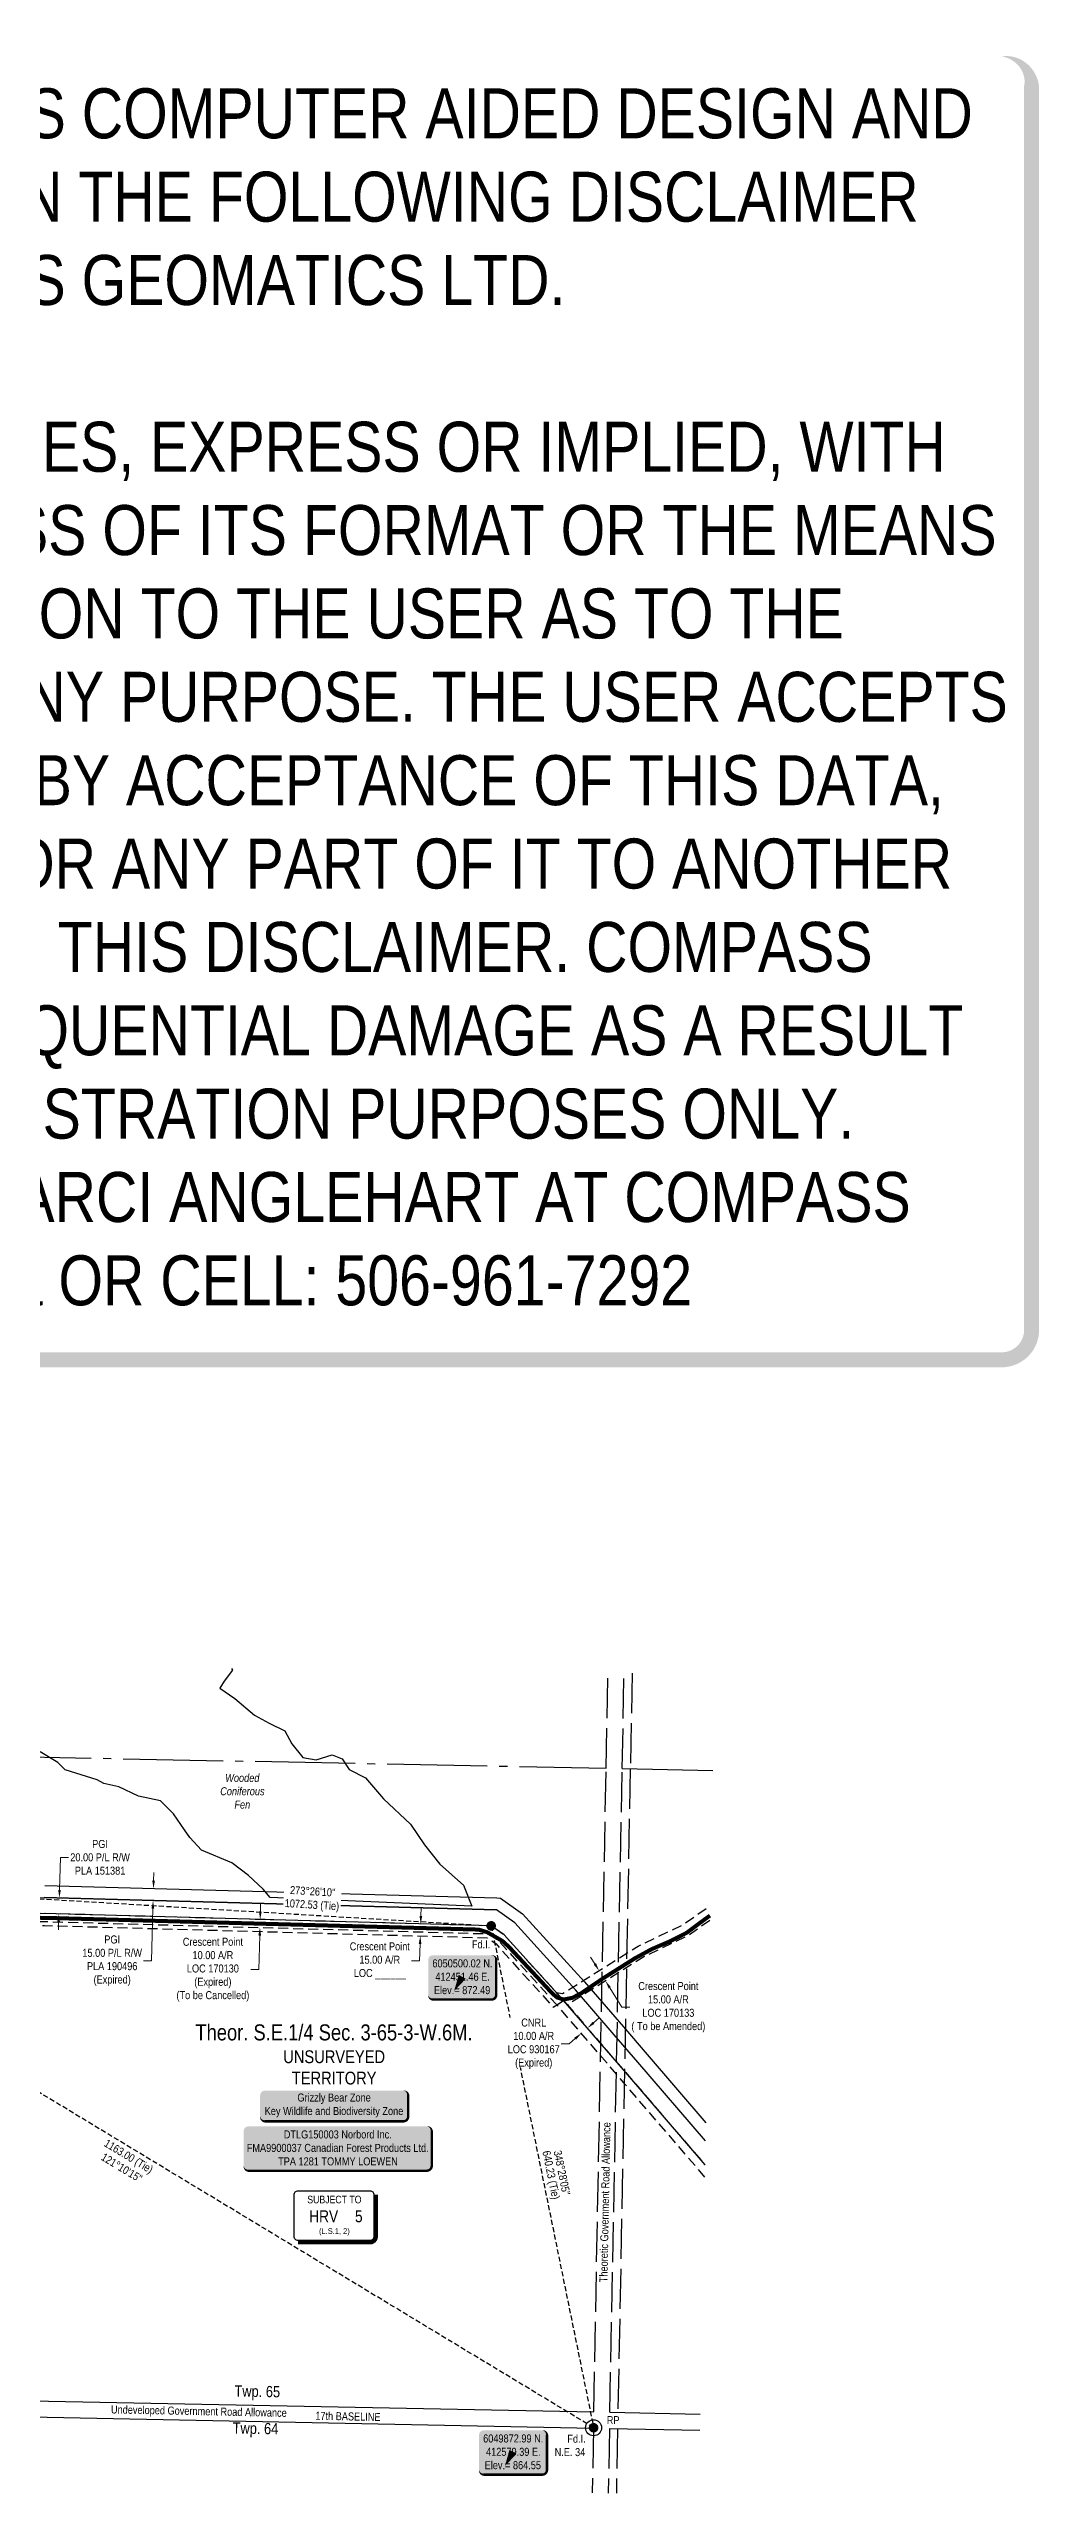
# Model space of a CAD drawing. Extents: x 407349 to 413136, y 6049626 to 6052845.
# Drawn here: x 411899 to 413136, y 6049791 to 6052845 of the extents above; entities that cross this region are included whole.
import ezdxf
from ezdxf.enums import TextEntityAlignment as Align

# ---------------------------------------------------------------- set-up
doc = ezdxf.new("R2010")
doc.units = 0
doc.header["$LTSCALE"] = 5
doc.header["$PDSIZE"] = 5
for name, pattern in [('foc-ACCESSROAD', [3.75, 2.5, -1.25]), ('foc-QUARTERLINE', [33, 25, -3, 2, -3]), ('foc-TIELINE', [1.875, 1.25, -0.625]), ('foc-UNSURVEYED', [12.5, 10, -2.5])]:
    doc.linetypes.add(name, pattern=pattern)
doc.layers.get('Defpoints').update_dxf_attribs({"color": 9})
for name, color, linetype in [('35', 37, 'Continuous'), ('AS-ROADS', 254, 'Continuous'), ('AS-SURFACE IMPACT', 7, 'Continuous'), ('AS-WILDLIFE-BLOCK', 131, 'Continuous'), ('C-AR', 13, 'foc-ACCESSROAD'), ('C-SYMBOL', 7, 'Continuous'), ('CG-NOTES', 7, 'Continuous'), ('CTW', 7, 'Continuous'), ('D-TXT', 6, 'Continuous'), ('DETAIL-T', 7, 'Continuous'), ('F-AR', 190, 'foc-ACCESSROAD'), ('F-RW', 190, 'Continuous'), ('L-BD', 7, 'Continuous'), ('L-MON', 1, 'Continuous'), ('L-QSEC', 8, 'foc-QUARTERLINE'), ('L-ROAD-T', 7, 'Continuous'), ('L-SEC', 7, 'Continuous'), ('L-TIE', 7, 'foc-TIELINE'), ('L-TIE-T', 7, 'Continuous'), ('L-UNS-T', 3, 'Continuous'), ('L-USEC', 7, 'foc-UNSURVEYED'), ('WETLAND', 143, 'Continuous'), ('WETLAND-T', 146, 'Continuous')]:
    doc.layers.add(name, color=color, linetype=linetype)
for name, color, linetype, lineweight in [('C-AR-T', 13, 'Continuous', 9), ('F-AR-T', 190, 'Continuous', 9), ('F-RW-T', 190, 'Continuous', 9)]:
    doc.layers.add(name, color=color, linetype=linetype, lineweight=lineweight)
doc.layers.add('DISCLAIMER', color=7, linetype='Continuous', plot=False)
doc.styles.add('175L', font='ARIALN.TTF', dxfattribs={"height": 20})
doc.styles.add('80', font='ARIALN.TTF', dxfattribs={"height": 10})
doc.styles.add('80CG', font='ARIALN.TTF', dxfattribs={"height": 10})
doc.styles.add('80L', font='ARIALN.TTF', dxfattribs={"height": 10})
doc.styles.add('HRV', font='ARIALN.TTF', dxfattribs={"height": 3})
doc.dimstyles.new('Compass 5 000', dxfattribs={"dimscale": 5, "dimtxt": 9, "dimasz": 2, "dimexe": 0.2, "dimexo": 0.0625, "dimgap": 0.5, "dimtad": 0, "dimtih": 1, "dimtoh": 1, "dimzin": 0, "dimdsep": 46, "dimtxsty": '80CG', "dimcen": 0.1, "dimse1": 1, "dimse2": 1, "dimclrd": 256, "dimclrt": 256, "dimaunit": 1, "dimadec": 4, "dimazin": 0, "dimtfac": 0.06, "dimtofl": 0, "dimtmove": 0, "dimatfit": 1, "dimfxl": 0.2, "dimtolj": 1, "dimtzin": 0, "dimlwd": -1, "dimarcsym": 0})

# ---------------------------------------------------------------- blocks, each defined once
blk = doc.blocks.new('fdia')
at = {"color": 255, "const_width": 1}
blk.add_lwpolyline([(-0.5, 0, 1), (0.5, 0, 1)], format="xyb", close=True, dxfattribs=at)
blk = doc.blocks.new('Fdiaa')
blk.add_blockref('fdia', (0, 0))
blk = doc.blocks.new('fdib')
at = {"color": 1, "const_width": 1.6}
blk.add_lwpolyline([(-0.4, 0, 1), (0.4, 0, 1)], format="xyb", close=True, dxfattribs=at)
at = {"color": 1}
blk.add_circle((0, 0), 0.8, dxfattribs=at)
blk = doc.blocks.new('Fdibb')
blk.add_blockref('fdib', (0, 0))
blk = doc.blocks.new('fdicc')
for name in ['Fdibb', 'Fdiaa']:
    blk.add_blockref(name, (0, 0))
blk = doc.blocks.new('FDI')
blk.add_blockref('fdicc', (0, 0))
blk = doc.blocks.new('*U59')
h = blk.add_hatch(color=255)
edge = h.paths.add_edge_path()
edge.add_line((-86.5, -20), (86.5, -20))
edge.add_arc((86.5, -14), 6, 270, 360)
edge.add_line((92.5, -14), (92.5, 12.5))
edge.add_arc((86.5, 12.5), 6, 0, 90)
edge.add_line((86.5, 18.5), (-86.5, 18.5))
edge.add_arc((-86.5, 12.5), 6, 90, 180)
edge.add_line((-92.5, 12.5), (-92.5, -14))
edge.add_arc((-86.5, -14), 6, 180, 270)
at = {"color": 131, "flags": 128}
blk.add_lwpolyline([(-86.5, -20, 3, 3, 0), (86.5, -20, 3, 3, 0.414214), (92.5, -14, 3, 3, 0), (92.5, 12.5, 3, 0, 0.414214), (86.5, 18.5, 0, 0, 0), (-86.5, 18.5, 0, 0, 0.414214), (-92.5, 12.5, 0, 0, 0), (-92.5, -14, 0, 3, 0.414214)], format="xyseb", close=True, dxfattribs=at)
at = {"color": 131, "style": '80'}
blk.add_attdef('ENTER_TEXT_001', (-36, -5), '', height=10, dxfattribs=at)
blk = doc.blocks.new('*U67')
h = blk.add_hatch(color=255)
edge = h.paths.add_edge_path()
edge.add_line((-111.5, -28.5), (111.5, -28.5))
edge.add_arc((111.5, -22.5), 6, 270, 360)
edge.add_line((117.5, -22.5), (117.5, 21))
edge.add_arc((111.5, 21), 6, 0, 90)
edge.add_line((111.5, 27), (-111.5, 27))
edge.add_arc((-111.5, 21), 6, 90, 180)
edge.add_line((-117.5, 21), (-117.5, -22.5))
edge.add_arc((-111.5, -22.5), 6, 180, 270)
at = {"color": 44, "flags": 128}
blk.add_lwpolyline([(-111.5, -28.5, 3, 3, 0), (111.5, -28.5, 3, 3, 0.414214), (117.5, -22.5, 3, 3, 0), (117.5, 21, 3, 0, 0.414214), (111.5, 27, 0, 0, 0), (-111.5, 27, 0, 0, 0.414214), (-117.5, 21, 0, 0, 0), (-117.5, -22.5, 0, 3, 0.414214)], format="xyseb", close=True, dxfattribs=at)
at = {"color": 44, "style": '80'}
blk.add_attdef('ENTER_TEXT_001', (-36, -5), '', height=10, dxfattribs=at)
blk = doc.blocks.new('HRV_Box')
blk.add_lwpolyline([(-44.3, 30.3), (45.4, 30.3, -0.414214), (50.4, 25.3), (50.4, -26.8, -0.414214), (45.4, -31.8), (-44.3, -31.8, -0.414214), (-49.3, -26.8), (-49.3, 25.3, -0.414214)], format="xyb", close=True)
at = {"const_width": 5, "flags": 128}
blk.add_lwpolyline([(-44.3, -34.3), (45.4, -34.3, 0.414214), (52.9, -26.8), (52.9, 25.3)], format="xyb", dxfattribs=at)
at = {"layer": 'CTW', "color": 5, "style": '80L'}
blk.add_text('SUBJECT TO', height=9.5, dxfattribs=at).set_placement((1, 11.8), align=Align.BOTTOM_CENTER)
at = {"layer": 'CTW', "color": 3, "style": 'HRV'}
blk.add_text('HRV', height=15, dxfattribs=at).set_placement((-12.4, -1.5), align=Align.MIDDLE_CENTER)
blk.add_attdef('0', text='', height=15, dxfattribs=at).set_placement((31.5, -1.5), align=Align.MIDDLE_CENTER)
at = {"layer": 'CTW', "color": 7, "style": '80L'}
blk.add_attdef('(N.W.1/4 00)', text='', height=7.12, dxfattribs=at).set_placement((1, -25.7), align=Align.BOTTOM_CENTER)
blk = doc.blocks.new('*D68')
at = {"layer": 'C-AR-T', "transparency": 16777216}
for p, q in [((412163.1, 6050518), (412163.4, 6050528)), ((412162.3, 6050488), (412161.1, 6050445.3)), ((412161.1, 6050445.3), (412151.1, 6050445.3))]:
    blk.add_line(p, q, dxfattribs=at)
for points in [[(412161.4, 6050518), (412164.8, 6050517.9), (412162.8, 6050508)], [(412160.6, 6050488), (412164, 6050487.9), (412162.6, 6050498)]]:
    blk.add_solid(points, dxfattribs=at)
at = {"layer": 'Defpoints', "color": 0, "transparency": 16777216}
for p in [(412143, 6050508.5), (412142.8, 6050498.5), (412162.6, 6050498)]:
    blk.add_point(p, dxfattribs=at)
at = {"layer": 'C-AR-T', "transparency": 16777216, "insert": (412103.8, 6050445.3), "char_height": 10, "attachment_point": 5, "style": '80CG'}
blk.add_mtext('\\A1;Crescent Point\\P10.00 A/R\\PLOC 170130\\P(Expired)\\P(To be Cancelled)', dxfattribs=at)
blk = doc.blocks.new('*D69')
at = {"layer": 'C-AR-T', "transparency": 16777216}
for p, q in [((412363.6, 6050512.4), (412363.9, 6050522.4)), ((412362.7, 6050477.5), (412362.1, 6050456.3)), ((412362.1, 6050456.3), (412352.1, 6050456.3))]:
    blk.add_line(p, q, dxfattribs=at)
for points in [[(412362, 6050512.5), (412365.3, 6050512.4), (412363.3, 6050502.4)], [(412361, 6050477.5), (412364.3, 6050477.4), (412362.9, 6050487.5)]]:
    blk.add_solid(points, dxfattribs=at)
at = {"layer": 'Defpoints', "color": 0, "transparency": 16777216}
for p in [(412307.4, 6050489), (412307.8, 6050504), (412362.9, 6050487.5)]:
    blk.add_point(p, dxfattribs=at)
at = {"layer": 'C-AR-T', "transparency": 16777216, "insert": (412312.3, 6050456.3), "char_height": 10, "attachment_point": 5, "style": '80CG'}
blk.add_mtext('\\A1;Crescent Point\\P15.00 A/R\\PLOC ______', dxfattribs=at)
blk = doc.blocks.new('*D70')
at = {"layer": 'Defpoints', "color": 0, "transparency": 16777216}
for p in [(412557, 6050374), (412564.1, 6050365.8), (412564.7, 6050380.5)]:
    blk.add_point(p, dxfattribs=at)
at = {"layer": 'F-AR-T', "transparency": 16777216}
for p, q in [((412579.3, 6050378.9), (412586.9, 6050385.4)), ((412556.5, 6050359.3), (412548.9, 6050352.7)), ((412548.9, 6050352.7), (412538.9, 6050352.7))]:
    blk.add_line(p, q, dxfattribs=at)
for points in [[(412555.4, 6050360.5), (412557.6, 6050358), (412564.1, 6050365.8)], [(412578.2, 6050380.1), (412580.4, 6050377.6), (412571.7, 6050372.3)]]:
    blk.add_solid(points, dxfattribs=at)
at = {"layer": 'F-AR-T', "transparency": 16777216, "insert": (412504.6, 6050352.7), "char_height": 10, "attachment_point": 5, "style": '80CG', "bg_fill": 3, "box_fill_scale": 1.1, "bg_fill_color": 256, "bg_fill_true_color": 13158600, "bg_fill_transparency": 0}
blk.add_mtext('\\A1;CNRL\\P10.00 A/R\\PLOC 930167\\P(Expired)', dxfattribs=at)
blk = doc.blocks.new('*D71')
at = {"layer": 'Defpoints', "color": 0, "transparency": 16777216}
for p in [(411912, 6050534.9), (411938.2, 6050514.2), (411938.7, 6050534.1)]:
    blk.add_point(p, dxfattribs=at)
at = {"layer": 'F-RW-T', "transparency": 16777216}
for p, q in [((411912.2, 6050544.9), (411913.4, 6050585.6)), ((411913.4, 6050585.6), (411923.4, 6050585.6)), ((411911.1, 6050504.9), (411910.9, 6050494.9))]:
    blk.add_line(p, q, dxfattribs=at)
for points in [[(411910.6, 6050544.9), (411913.9, 6050544.8), (411912, 6050534.9)], [(411909.5, 6050504.9), (411912.8, 6050504.9), (411911.4, 6050514.9)]]:
    blk.add_solid(points, dxfattribs=at)
at = {"layer": 'F-RW-T', "transparency": 16777216, "insert": (411962.9, 6050585.6), "char_height": 10, "attachment_point": 5, "style": '80CG'}
blk.add_mtext('\\A1;PGI\\P20.00 P/L R/W\\PPLA 151381', dxfattribs=at)
blk = doc.blocks.new('*D72')
at = {"layer": 'Defpoints', "color": 0, "transparency": 16777216}
for p in [(412029.5, 6050546.6), (412080.9, 6050545.2), (412080.5, 6050530.2)]:
    blk.add_point(p, dxfattribs=at)
at = {"layer": 'F-RW-T', "transparency": 16777216}
for p, q in [((412029.8, 6050556.6), (412030.1, 6050566.6)), ((412028.8, 6050521.7), (412027, 6050456.5)), ((412027, 6050456.5), (412017, 6050456.5))]:
    blk.add_line(p, q, dxfattribs=at)
for points in [[(412028.1, 6050556.7), (412031.5, 6050556.6), (412029.5, 6050546.6)], [(412027.2, 6050521.7), (412030.5, 6050521.6), (412029.1, 6050531.7)]]:
    blk.add_solid(points, dxfattribs=at)
at = {"layer": 'F-RW-T', "transparency": 16777216, "insert": (411978, 6050456.5), "char_height": 10, "attachment_point": 5, "style": '80CG'}
blk.add_mtext('\\A1;PGI\\P15.00 P/L R/W\\PPLA 190496\\P(Expired)', dxfattribs=at)
blk = doc.blocks.new('*D73')
at = {"layer": 'C-AR-T', "transparency": 16777216}
for p, q in [((412580.9, 6050452.5), (412575.6, 6050461)), ((412599.5, 6050422.8), (412614.8, 6050398.3)), ((412614.8, 6050398.3), (412624.8, 6050398.3))]:
    blk.add_line(p, q, dxfattribs=at)
for points in [[(412582.4, 6050453.4), (412579.5, 6050451.6), (412586.2, 6050444)], [(412600.9, 6050423.7), (412598.1, 6050421.9), (412594.2, 6050431.3)]]:
    blk.add_solid(points, dxfattribs=at)
at = {"layer": 'Defpoints', "color": 0, "transparency": 16777216}
for p in [(412585.3, 6050443.4), (412586.2, 6050444), (412593.2, 6050430.7)]:
    blk.add_point(p, dxfattribs=at)
at = {"layer": 'C-AR-T', "transparency": 16777216, "insert": (412672.8, 6050398.3), "char_height": 10, "attachment_point": 5, "style": '80CG'}
blk.add_mtext('\\A1;Crescent Point\\P15.00 A/R\\PLOC 170133\\P( To be Amended)', dxfattribs=at)
blk = doc.blocks.new('*U80')
h = blk.add_hatch(color=254)
edge = h.paths.add_edge_path()
edge.add_line((-36.5, -28.5), (36.5, -28.5))
edge.add_arc((36.5, -22.5), 6, 270, 360)
edge.add_line((42.5, -22.5), (42.5, 21))
edge.add_arc((36.5, 21), 6, 0, 90)
edge.add_line((36.5, 27), (-36.5, 27))
edge.add_arc((-36.5, 21), 6, 90, 180)
edge.add_line((-42.5, 21), (-42.5, -22.5))
edge.add_arc((-36.5, -22.5), 6, 180, 270)
at = {"color": 1, "flags": 128}
blk.add_lwpolyline([(-36.5, -28.5, 3, 3, 0), (36.5, -28.5, 3, 3, 0.414214), (42.5, -22.5, 3, 3, 0), (42.5, 21, 3, 0, 0.414214), (36.5, 27, 0, 0, 0), (-36.5, 27, 0, 0, 0.414214), (-42.5, 21, 0, 0, 0), (-42.5, -22.5, 0, 3, 0.414214)], format="xyseb", close=True, dxfattribs=at)
blk.add_lwpolyline([(-10.2, -17.9, 0, 10, 0), (0, 0, 5, 5, 0)], format="xyseb", dxfattribs=at)
at = {"color": 1, "style": '80'}
blk.add_attdef('ENTER_TEXT_001', (-36, -5), '', height=10, dxfattribs=at)
blk = doc.blocks.new('*U81')
at = {"layer": '35', "color": 3}
blk.add_circle((0, 0), 10, dxfattribs=at)
at = {"layer": '35', "color": 3, "style": '80'}
blk.add_attdef('RP_001', (16.5, 4.5), '', height=10, dxfattribs=at)
blk = doc.blocks.new('Disclaimer_Legal')
at = {"layer": 'DISCLAIMER', "color": 254, "flags": 128}
blk.add_lwpolyline([(-3612.9, -1104.6, 37.5, 37.5, 0), (4096.1, -1104.6, 37.5, 37.5, 0.414214), (4171.1, -1029.6, 37.5, 37.5, 0), (4171.1, 2078.7, 37.5, 0, 0.414214), (4096.1, 2153.7, 0, 0, 0), (-3612.9, 2153.7, 0, 0, 0.414214), (-3687.9, 2078.7, 0, 0, 0), (-3687.9, -1029.6, 0, 37.5, 0.414214)], format="xyseb", close=True, dxfattribs=at)
at = {"layer": 'DISCLAIMER', "color": 254, "insert": (241.6, 533.9), "char_height": 125, "width": 7717.568, "attachment_point": 5, "style": '80'}
blk.add_mtext('NOTICE TO THE CORPORATION, PERSON &/OR PERSONS REGARDING THIS COMPUTER AIDED DESIGN AND DRAFTING (CADD) FILES. ACCEPTANCE OF THE CADD DATA IS BASED ON THE FOLLOWING DISCLAIMER WHICH COVERS ALL CADD DATA RECIEVED FROM COMPASS GEOMATICS LTD.\\P{\\fArial Narrow|b1|i0|c0|p34;DISCLAIMER}\\PCOMPASS GEOMATICS LTD. MAKES NO REPRESENTATION OR WARRANTIES, EXPRESS OR IMPLIED, WITH RESPECT TO THE REUSE OF THE DATA PROVIDED HEREWITH, REGARDLESS OF ITS FORMAT OR THE MEANS OF ITS TRANSMISSION. THERE IS NO GUARANTEE OR REPRESENTATION TO THE USER AS TO THE ACCURACY, CURRENCY, SUITABILITY OR RELIABILITY OF THIS DATA FOR ANY PURPOSE. THE USER ACCEPTS THE DATA "AS IS", AND ASSUMES ALL RISKS ASSOCIATED WITH ITS USE. BY ACCEPTANCE OF THIS DATA, THE USER AGREES NOT TO TRANSMIT THIS DATA OR PROVIDE ACCESS OR ANY PART OF IT TO ANOTHER PARTY UNLESS THE USER SHALL INCLUDE WITH THE DATA A COPY OF THIS DISCLAIMER. COMPASS GEOMATICS LTD. ASSUMES NO RESPONSIBILITY FOR ACTUAL OR CONSEQUENTIAL DAMAGE AS A RESULT OF ANY USER\'S RELIANCE ON THIS DATA. THIS CADD FILE IS FOR ILLUSTRATION PURPOSES ONLY.\\PIF YOU REQUIRE MORE ACCURATE INFORMATION, PLEASE CONTACT DARCI ANGLEHART AT COMPASS GEOMATICS LTD. VIA EMAIL: darci.anglehart@compassgeomatics.ca OR CELL: 506-961-7292', dxfattribs=at)

msp = doc.modelspace()

# ---------------------------------------------------------------- linework, layer by layer
at = {"layer": 'AS-ROADS', "const_width": 4.998, "flags": 128}
msp.add_lwpolyline([(412724.759, 6050512.858), (412710.467, 6050502.432), (412695.882, 6050491.442), (412673.771, 6050480.259), (412652.142, 6050471.012), (412630.66, 6050459.278), (412590.909, 6050434.216), (412565.512, 6050416.938), (412564.597, 6050416.097), (412552.889, 6050410.094), (412541.763, 6050407.968), (412533.909, 6050410.492), (412528.072, 6050415.32), (412473.745, 6050473.622), (412465.679, 6050480.994), (412446.608, 6050492.012), (412435.707, 6050495.365), (411894.552, 6050510.017), (411811.843, 6050510.429), (411794.18, 6050510.716), (411769.529, 6050507.724), (411725.928, 6050494.999), (411712.998, 6050489.865), (411687.534, 6050481.559)], dxfattribs=at)
at = {"layer": 'C-AR', "flags": 128}
msp.add_lwpolyline([(412724.641, 6050506.774), (412697.955, 6050488.195), (412642.316, 6050461.428), (412546.66, 6050401.516), (412543.668, 6050405), (412533.125, 6050416.595), (412540.724, 6050415.548), (412635.067, 6050474.579), (412635.067, 6050474.579), (412635.067, 6050474.579), (412635.067, 6050474.579), (412690.373, 6050501.186), (412721.957, 6050523.175), (412724.981, 6050524.315)], dxfattribs=at)
at = {"layer": 'F-AR', "flags": 128}
msp.add_lwpolyline([(412541.944, 6050406.895), (412541.944, 6050406.895), (412467.501, 6050488.77), (412451.468, 6050500.022), (411893.06, 6050515.421), (411830.917, 6050514.468), (411785.082, 6050516.47), (411707.892, 6050493.035), (411590.836, 6050455.651), (411409.067, 6050397.304), (411175.067, 6050322.236), (410996.186, 6050213.613, -0.00541445), (410995.814, 6050213.392), (410815.385, 6050109.108), (410701.028, 6050043.046), (410701.154, 6050043.022), (410723.675, 6050038.813), (410822.888, 6050096.127), (411003.317, 6050200.411, 0.00541445), (411003.968, 6050200.797), (411181.334, 6050308.501), (411413.649, 6050383.028), (411595.408, 6050441.372), (411711.486, 6050478.443), (411786.987, 6050501.379), (411830.705, 6050499.469), (411893.29, 6050500.43), (412446.547, 6050485.158), (412457.526, 6050477.453), (412529.001, 6050398.288), (412541.923, 6050406.919)], format="xyb", dxfattribs=at)
msp.add_lwpolyline([(412718.416, 6050186.26), (412619.316, 6050301.522), (412589.809, 6050335.84), (412533.585, 6050401.231), (412541.944, 6050406.895), (412543.557, 6050405.11), (412546.673, 6050401.485), (412590.1, 6050350.969), (412619.607, 6050316.644), (412718.71, 6050201.359)], dxfattribs=at)
at = {"layer": 'F-RW', "flags": 128}
for points in [[(410785.31, 6050209.07), (410826.15, 6050138.42), (410985.81, 6050230.7), (411166.71, 6050340.55), (411402.96, 6050416.34), (411584.74, 6050474.69), (411703.1, 6050512.49), (411711.07, 6050513.89), (411827.97, 6050534.4), (411831.57, 6050534.45), (411893.22, 6050535.4), (411893.539, 6050535.391), (412458.03, 6050519.84)], [(411893.539, 6050535.391), (412458.03, 6050519.84)]]:
    msp.add_lwpolyline(points, dxfattribs=at)
at = {"layer": 'L-QSEC'}
for p, q in [((411826.762, 6050712.16), (412595.079, 6050696.885)), ((412615.183, 6050696.499), (412728.281, 6050694.251))]:
    msp.add_line(p, q, dxfattribs=at)
at = {"layer": 'L-SEC'}
for p, q in [((411776.428, 6049908.684), (412579.61, 6049892.711)), ((411776.037, 6049888.58), (412579.224, 6049872.607)), ((412599.328, 6049872.206), (412712.274, 6049869.96)), ((412599.714, 6049892.311), (412712.664, 6049890.065))]:
    msp.add_line(p, q, dxfattribs=at)
at = {"layer": 'L-TIE'}
for p, q in [((411381.332, 6050564.273), (412451.46, 6050500.02)), ((412451.46, 6050500.02), (412579.4, 6049873.02))]:
    msp.add_line(p, q, dxfattribs=at)
at = {"layer": 'L-USEC'}
for p, q in [((412595.079, 6050696.885), (412597.369, 6050815.933)), ((412615.183, 6050696.498), (412617.476, 6050815.685)), ((412627.53, 6050815.561), (412625.235, 6050696.285)), ((412579.61, 6049892.711), (412595.079, 6050696.885)), ((412599.714, 6049892.311), (412615.183, 6050696.499)), ((412625.235, 6050696.285), (412609.766, 6049892.111)), ((412579.224, 6049872.607), (412577.669, 6049791.701)), ((412599.328, 6049872.206), (412597.775, 6049791.453)), ((412609.38, 6049872.007), (412607.829, 6049791.329))]:
    msp.add_line(p, q, dxfattribs=at)

# ---------------------------------------------------------------- block references
at = {"layer": '35', "color": 5, "xscale": 0.9995596, "yscale": 0.9995596, "zscale": 0.9995596}
msp.add_blockref('*U81', (412579.39, 6049872.99), dxfattribs=at).add_auto_attribs({'RP_001': 'RP'})
at = {"layer": 'AS-SURFACE IMPACT'}
ref = msp.add_blockref('*U67', (412259.751, 6050222.615), dxfattribs=dict(at, xscale=0.9995596, yscale=0.9995596, zscale=0.9995596))
ref.add_attrib('ENTER_TEXT_001', 'DTLG150003 Norbord Inc.', (412192.342, 6050234.45), dxfattribs={"layer": '0', "color": 44, "height": 9.9956, "style": '80'})
ref.add_attrib('ENTER_TEXT_002', 'FMA9900037 Canadian Forest Products Ltd.', (412146.135, 6050217.613), dxfattribs={"layer": '0', "color": 44, "height": 9.9956, "style": '80'})
ref.add_attrib('ENTER_TEXT_003', 'TPA 1281 TOMMY LOEWEN', (412185.316, 6050200.777), dxfattribs={"layer": '0', "color": 44, "height": 9.9956, "style": '80'})
at = {"layer": 'CG-NOTES', "xscale": 0.9995596, "yscale": 0.9995596, "zscale": 0.9995596}
msp.add_blockref('HRV_Box', (412254.599, 6050138.727), dxfattribs=at).add_auto_attribs({'(N.W.1/4 00)': '(L.S.1, 2)', '0': '5'})
at = {"layer": 'DETAIL-T', "color": 5}
ref = msp.add_blockref('*U80', (412478.709, 6049842.879), dxfattribs=dict(at, xscale=0.9995596, yscale=0.9995596, zscale=0.9995596))
ref.add_attrib('ENTER_TEXT_001', '6049872.99 N.', (412441.43, 6049854.647), dxfattribs={"layer": '0', "color": 1, "height": 9.9956, "style": '80'})
ref.add_attrib('ENTER_TEXT_002', '412579.39 E.', (412445.067, 6049837.946), dxfattribs={"layer": '0', "color": 1, "height": 9.9956, "style": '80'})
ref.add_attrib('ENTER_TEXT_003', 'Elev.= 864.55', (412443.315, 6049821.246), dxfattribs={"layer": '0', "color": 1, "height": 9.9956, "style": '80'})
at = {"layer": 'DISCLAIMER', "color": 5, "xscale": 0.4997798, "yscale": 0.4997798, "zscale": 0.4997798}
msp.add_blockref('Disclaimer_Legal', (411041.925, 6051759.238), dxfattribs=at)
at = {"layer": 'L-MON', "color": 2, "xscale": 4.999999999999972, "yscale": 4.999999999999972, "zscale": 4.999999999999972}
for p in [(412451.46, 6050500.02), (412579.39, 6049872.99)]:
    msp.add_blockref('FDI', p, dxfattribs=at)

# ---------------------------------------------------------------- texts
at = {"layer": 'D-TXT', "color": 3, "char_height": 14, "attachment_point": 1, "rotation": 358.876667, "style": '80L'}
for s, insert in [('Twp. 65', (412130.903, 6049926.046)), ('Twp. 64', (412128.643, 6049879.819))]:
    msp.add_mtext_dynamic_manual_height_columns(s, width=101.3954, gutter_width=47.5, heights=[0], dxfattribs=dict(at, insert=insert))
at = {"layer": 'L-BD', "style": '80L'}
for s, p in [('640.23 (Tie)', (412525.224, 6050188.518)), ("348°28'05''", (412539.914, 6050191.516))]:
    msp.add_text(s, height=9.9956, rotation=281.5329, dxfattribs=at).set_placement(p, align=Align.MIDDLE)
at = {"layer": 'L-MON', "char_height": 9.9956, "attachment_point": 1, "style": '80L'}
for s, width, insert in [('\\pi75.487;Fd.I.', 96.4603, (412351.916, 6050481.904)), ('\\pi80;Fd.I. \\P\\pi64.202;N.E. 34', 100.97312, (412466.605, 6049864.264))]:
    msp.add_mtext_dynamic_manual_height_columns(s, width=width, gutter_width=50, heights=[0], dxfattribs=dict(at, insert=insert))
at = {"layer": 'L-ROAD-T', "style": '80L'}
for s, height, rotation, p in [('Theoretic Government Road Allowance', 10, 88.898027, (412593.617, 6050154.775)), ('Undeveloped Government Road Allowance', 9.99564, 358.860642, (412086.293, 6049893.729)), ('17th BASELINE', 9.99564, 358.860642, (412272.514, 6049887.211))]:
    msp.add_text(s, height=height, rotation=rotation, dxfattribs=at).set_placement(p, align=Align.MIDDLE_CENTER)
at = {"layer": 'L-TIE-T', "insert": (411968.892, 6050236.003), "char_height": 10, "attachment_point": 1, "rotation": 328.830249, "style": '80L'}
msp.add_mtext_dynamic_manual_height_columns('\\pi3.7212;1163.00 (Tie)\\P\\pi9.4885;121°10\'15"', width=73.65649, gutter_width=50, heights=[0], dxfattribs=at)

# ---------------------------------------------------------------- dimensions: what is measured, and where the dimension line sits
at = {"layer": 'C-AR-T'}
dim = msp.add_linear_dim(base=(412362.932, 6050487.462), p1=(412307.821, 6050503.979), p2=(412307.408, 6050488.992), angle=268.421953, text='Crescent Point\\P15.00 A/R\\PLOC ______', dimstyle='Compass 5 000', dxfattribs=at)
dim.commit()
dim.dimension.update_dxf_attribs({"geometry": '*D69', "text_midpoint": (412312.312, 6050456.289), "dimtype": 161})
at = {"layer": 'C-AR-T', "color": 6}
dim = msp.add_linear_dim(base=(412586.249, 6050444.033), p1=(412593.249, 6050430.696), p2=(412585.283, 6050443.428), angle=122.034098, text='Crescent Point\\P15.00 A/R\\PLOC 170133\\P( To be Amended)', dimstyle='Compass 5 000', dxfattribs=at)
dim.commit()
dim.dimension.update_dxf_attribs({"geometry": '*D73', "text_midpoint": (412672.816, 6050398.335), "dimtype": 161})
at = {"layer": 'F-RW-T'}
for base, p1, p2, text, picture, middle in [((411911.957, 6050534.884), (411938.194, 6050514.162), (411938.745, 6050534.146), 'PGI\\P20.00 P/L R/W\\PPLA 151381', '*D71', (411962.894, 6050585.636)), ((412029.532, 6050546.644), (412080.474, 6050530.241), (412080.887, 6050545.229), 'PGI\\P15.00 P/L R/W\\PPLA 190496\\P(Expired)', '*D72', (411977.963, 6050456.522))]:
    dim = msp.add_linear_dim(base=base, p1=p1, p2=p2, angle=88.421953, text=text, dimstyle='Compass 5 000', dxfattribs=at)
    dim.commit()
    dim.dimension.update_dxf_attribs({"geometry": picture, "text_midpoint": middle, "dimtype": 161})

# ---------------------------------------------------------------- next in the draw order: texts
at = {"layer": 'L-UNS-T', "color": 3, "insert": (412255.294, 6050323.07), "char_height": 15.99295, "attachment_point": 5, "style": '80L', "bg_fill": 3, "box_fill_scale": 1.1, "bg_fill_color": 256, "bg_fill_transparency": 0}
msp.add_mtext_dynamic_manual_height_columns('UNSURVEYED TERRITORY', width=126.41375, gutter_width=47.5, heights=[0], dxfattribs=at)
at = {"layer": 'WETLAND-T', "insert": (412112.418, 6050689.855), "char_height": 10, "attachment_point": 1, "style": '80L', "bg_fill": 3, "box_fill_scale": 1.1, "bg_fill_color": 256, "bg_fill_transparency": 0}
msp.add_mtext_dynamic_manual_height_columns('\\pi6.8372;{\\fArial Narrow|b0|i1|c0|p34;Wooded\\P\\pi0.56842;Coniferous\\P\\pi18.28;Fen}', width=55.46835, gutter_width=50, heights=[0], dxfattribs=at)

# ---------------------------------------------------------------- next in the draw order: linework, layer by layer
at = {"layer": 'WETLAND', "flags": 128}
msp.add_lwpolyline([(412127.03, 6050821.736), (412128.387, 6050819.358), (412118.084, 6050805.702), (412112.684, 6050796.922), (412131.262, 6050784.19), (412155.699, 6050763.145), (412174.282, 6050753.344), (412193.844, 6050743.541), (412202.626, 6050727.409), (412216.302, 6050710.291), (412232.939, 6050707.33), (412253.019, 6050713.643), (412265.248, 6050708.737), (412274.035, 6050695.535), (412294.575, 6050684.754), (412317.047, 6050658.83), (412350.768, 6050627.025), (412368.345, 6050601.109), (412387.395, 6050577.144), (412416.72, 6050550.719), (412427.445, 6050524.815), (412175.22, 6050535.551), (412166.427, 6050545.823), (412148.346, 6050562.95), (412127.325, 6050578.617), (412089.583, 6050594.457), (412074.883, 6050610.613), (412068.433, 6050619.945), (412054.459, 6050640.042), (412038.322, 6050656.201), (412011.03, 6050661.986), (411986.264, 6050673.86), (411967.591, 6050677.838), (411959.314, 6050682.264), (411919.462, 6050694.883), (411910.139, 6050704.22), (411887.89, 6050717.523)], dxfattribs=at)

# ---------------------------------------------------------------- next in the draw order: block references
at = {"layer": 'AS-WILDLIFE-BLOCK'}
ref = msp.add_blockref('*U59', (412255.294, 6050275.779), dxfattribs=dict(at, xscale=0.9995596, yscale=0.9995596, zscale=0.9995596))
ref.add_attrib('ENTER_TEXT_001', 'Grizzly Bear Zone', (412209.403, 6050280.576), dxfattribs={"layer": '0', "color": 131, "height": 9.9956, "style": '80'})
ref.add_attrib('ENTER_TEXT_002', 'Key Wildlife and Biodiversity Zone', (412168.558, 6050263.747), dxfattribs={"layer": '0', "color": 131, "height": 9.9956, "style": '80'})

# ---------------------------------------------------------------- next in the draw order: texts
at = {"layer": 'C-SYMBOL', "color": 3, "insert": (412255.053, 6050376.922), "char_height": 19.99119, "width": 346.23217, "attachment_point": 2, "style": '175L', "bg_fill": 3, "box_fill_scale": 1.1, "bg_fill_color": 256, "bg_fill_transparency": 0}
msp.add_mtext('Theor. S.E.1/4 Sec. 3-65-3-W.6M.', dxfattribs=at)

# ---------------------------------------------------------------- next in the draw order: linework, layer by layer
at = {"layer": 'F-AR', "flags": 128}
msp.add_lwpolyline([(411893.06, 6050515.421), (411830.917, 6050514.468), (411785.082, 6050516.47), (411707.892, 6050493.035), (411590.836, 6050455.651), (411409.067, 6050397.304), (411175.067, 6050322.236), (410996.186, 6050213.613, -0.00541445), (410995.814, 6050213.392), (410815.385, 6050109.108), (410701.028, 6050043.046), (410701.154, 6050043.022), (410716.253, 6050040.2), (410820.514, 6050100.43), (411000.942, 6050204.714, 0.00541445), (411001.501, 6050205.045), (411179.372, 6050313.056), (411412.248, 6050387.763), (411594.011, 6050446.108), (411710.991, 6050483.467), (411786.478, 6050506.385), (411830.902, 6050504.445), (411893.34, 6050505.403), (412448.187, 6050490.113), (412460.851, 6050481.226), (412533.585, 6050401.231)], format="xyb", dxfattribs=at)
at = {"layer": 'F-RW', "flags": 128}
for points in [[(411893.952, 6050550.379), (412458.443, 6050534.828), (412462.951, 6050534.704), (412490.774, 6050515.177), (412568.126, 6050430.105), (412616.629, 6050373.775), (412646.137, 6050339.45), (412719.729, 6050253.841)], [(412718.71, 6050201.359), (412619.607, 6050316.644), (412590.1, 6050350.969), (412541.923, 6050406.919), (412467.501, 6050488.77), (412451.468, 6050500.022), (411893.099, 6050515.405)], [(412719.292, 6050231.349), (412634.767, 6050329.676), (412605.259, 6050364.001), (412556.896, 6050420.168), (412480.8, 6050503.86), (412458.03, 6050519.84), (411893.22, 6050535.4)]]:
    msp.add_lwpolyline(points, dxfattribs=at)

# ---------------------------------------------------------------- next in the draw order: dimensions: what is measured, and where the dimension line sits
at = {"layer": 'C-AR-T'}
dim = msp.add_linear_dim(base=(412162.562, 6050497.982), p1=(412143.034, 6050508.519), p2=(412142.758, 6050498.527), angle=268.421953, text='Crescent Point\\P10.00 A/R\\PLOC 170130\\P(Expired)\\P(To be Cancelled)', dimstyle='Compass 5 000', dxfattribs=at)
dim.commit()
dim.dimension.update_dxf_attribs({"geometry": '*D68', "text_midpoint": (412103.778, 6050445.293), "dimtype": 161})

# ---------------------------------------------------------------- next in the draw order: texts
at = {"layer": 'L-BD', "insert": (412228.859, 6050548.18), "char_height": 9.9956, "width": 68.77076, "attachment_point": 2, "rotation": 356.564, "style": '80L', "bg_fill": 3, "box_fill_scale": 1.15, "bg_fill_color": 256, "bg_fill_true_color": 256, "bg_fill_transparency": 0}
msp.add_mtext("273°26'10'' 1072.53 (Tie)", dxfattribs=at)

# ---------------------------------------------------------------- next in the draw order: dimensions: what is measured, and where the dimension line sits
at = {"layer": 'F-AR-T'}
dim = msp.add_linear_dim(base=(412564.06, 6050365.787), p1=(412564.663, 6050380.51), p2=(412557.039, 6050373.954), angle=220.689308, text='CNRL\\P10.00 A/R\\PLOC 930167\\P(Expired)', dimstyle='Compass 5 000', override={"dimtfill": 1}, dxfattribs=at)
dim.commit()
dim.dimension.update_dxf_attribs({"geometry": '*D70', "text_midpoint": (412504.595, 6050352.748), "dimtype": 161})

# ---------------------------------------------------------------- next in the draw order: linework, layer by layer
at = {"layer": 'L-TIE'}
msp.add_line((412579.4, 6049873.02), (411584.74, 6050474.69), dxfattribs=at)

# ---------------------------------------------------------------- next in the draw order: block references
at = {"layer": 'DETAIL-T', "color": 5}
ref = msp.add_blockref('*U80', (412415.319, 6050436.39), dxfattribs=dict(at, xscale=0.9995596, yscale=0.9995596, zscale=0.9995596))
ref.add_attrib('ENTER_TEXT_001', '6050500.02 N.', (412378.04, 6050448.158), dxfattribs={"layer": '0', "color": 1, "height": 9.9956, "style": '80'})
ref.add_attrib('ENTER_TEXT_002', '412451.46 E.', (412381.678, 6050431.457), dxfattribs={"layer": '0', "color": 1, "height": 9.9956, "style": '80'})
ref.add_attrib('ENTER_TEXT_003', 'Elev.= 872.49', (412379.946, 6050414.757), dxfattribs={"layer": '0', "color": 1, "height": 9.9956, "style": '80'})

doc.saveas('drawing.dxf')
